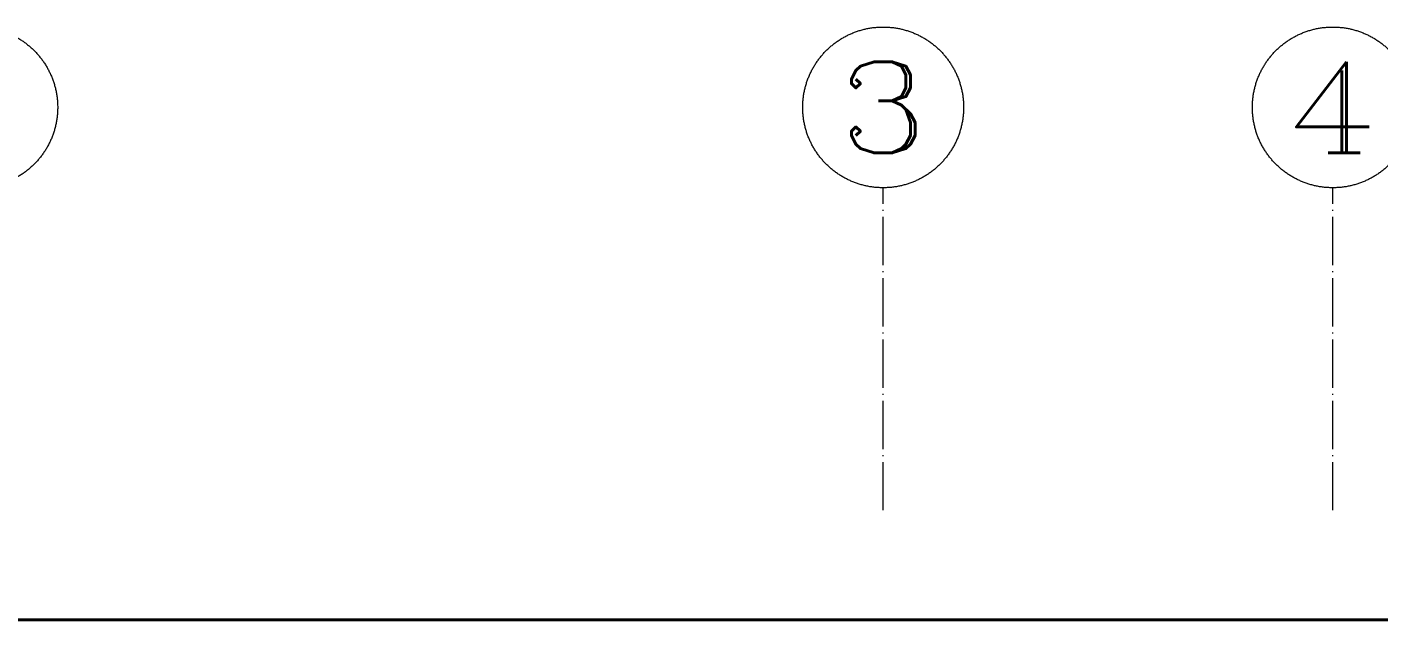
# Model space of a CAD drawing. Header units: millimetres. Extents: x -64529 to 3079702, y -28926 to 77119.
# Drawn here: x -29336 to -22613, y 50827 to 53778 of the extents above; entities that cross this region are included whole.
import ezdxf
from ezdxf.enums import TextEntityAlignment as Align

# ---------------------------------------------------------------- set-up
doc = ezdxf.new("R2010")
doc.units = ezdxf.units.MM
doc.header["$LTSCALE"] = 10
doc.linetypes.add('ACAD_ISO04W100', pattern=[30.5, 24, -3, 0.5, -3])
doc.layers.get('0').update_dxf_attribs({"color": 255})
doc.layers.add('1浅浅', color=251, linetype='Continuous', lineweight=20)
doc.layers.add('A__轴线', color=3, linetype='ACAD_ISO04W100', lineweight=0)
doc.styles.add('_TCH_AXIS', font='COMPLEX', dxfattribs={"bigfont": 'GBCBIG'})
doc.styles.add('COMPLEX', font='COMPLEX')

# ---------------------------------------------------------------- blocks, each defined once
blk = doc.blocks.new('_AXISO')
blk.add_circle((0, 0), 0.5)
at = {"style": 'COMPLEX', "width": 1.041667}
blk.add_attdef('A', text='', height=0.56, rotation=360, dxfattribs=at).set_placement((0.74875, -0.28), (1.24875, -0.28), align=Align.FIT)
blk = doc.blocks.new('20180421.144813')
at = {"layer": 'A__轴线'}
for p, q in [((13374.5, 18862.8), (13374.5, 20468.2)), ((15610.5, 18862.8), (15610.5, 20468.2))]:
    blk.add_line(p, q, dxfattribs=at)
ref = blk.add_blockref('_AXISO', (8869.5, 20868.2), dxfattribs=dict(at, xscale=800, yscale=800, zscale=800, rotation=179.9999965934954))
ref.add_attrib('A', '2', dxfattribs={"color": 7, "height": 452.5, "rotation": 360, "style": '_TCH_AXIS', "width": 1.5}).set_placement((8643.3, 20641.9), (9095.8, 20641.9), align=Align.FIT)
ref = blk.add_blockref('_AXISO', (13374.5, 20868.2), dxfattribs=dict(at, xscale=800, yscale=800, zscale=800, rotation=179.9999965934954))
ref.add_attrib('A', '3', dxfattribs={"color": 7, "height": 452.5, "rotation": 360, "style": '_TCH_AXIS', "width": 1.5}).set_placement((13148.3, 20641.9), (13600.8, 20641.9), align=Align.FIT)
ref = blk.add_blockref('_AXISO', (15610.5, 20868.2), dxfattribs=dict(at, xscale=800, yscale=800, zscale=800, rotation=179.9999965934954))
ref.add_attrib('A', '4', dxfattribs={"color": 7, "height": 452.5, "rotation": 360, "style": '_TCH_AXIS', "width": 1.3125}).set_placement((15384.3, 20641.9), (15836.8, 20641.9), align=Align.FIT)

msp = doc.modelspace()

# ---------------------------------------------------------------- linework, layer by layer
at = {"layer": '1浅浅', "lineweight": 40}
msp.add_line((-35478.3, 50827.2), (-17498.3, 50827.2), dxfattribs=at)

# ---------------------------------------------------------------- block references
at = {"layer": '1浅浅'}
msp.add_blockref('20180421.144813', (-38452.8, 32510.2), dxfattribs=at)

doc.saveas('drawing.dxf')
